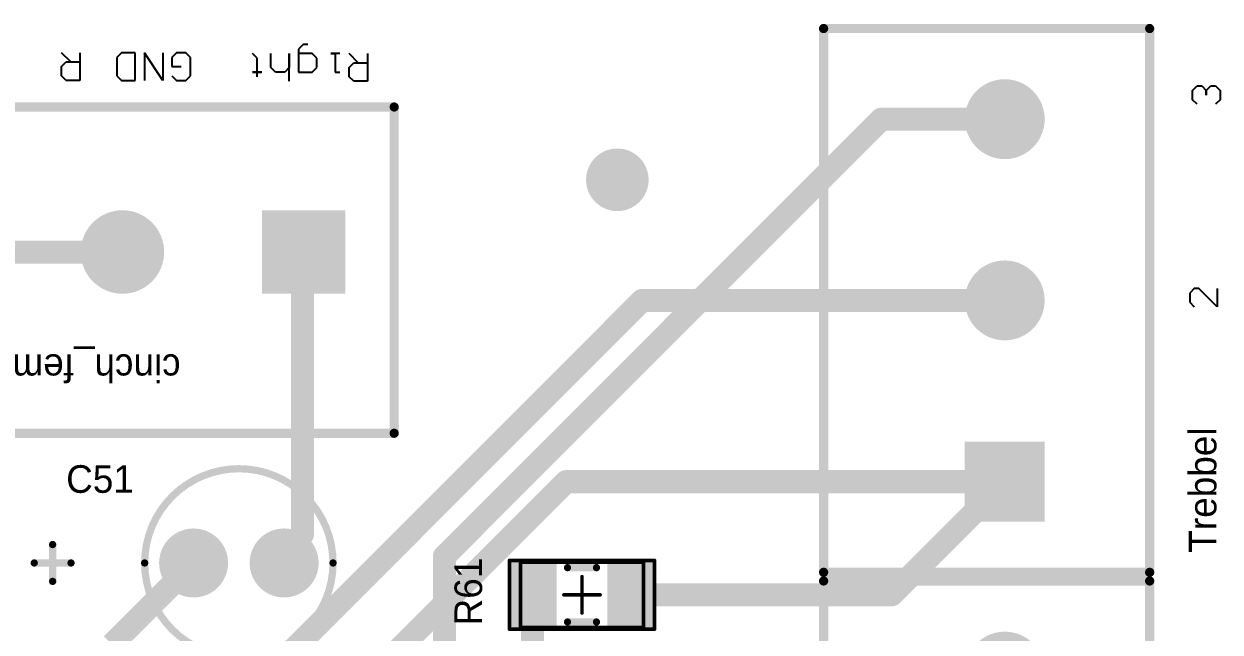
# Model space of a CAD drawing. Header units: millimetres. Extents: x 44 to 108.8, y 43.1 to 119.5.
# Drawn here: x 75.8 to 108.81, y 102.71 to 119.49 of the extents above; entities that cross this region are included whole.
import ezdxf

# ---------------------------------------------------------------- set-up
doc = ezdxf.new("R2010")
doc.units = ezdxf.units.MM
for name, color, linetype in [('BottomLayer', 5, 'Continuous'), ('BottomSolder', 6, 'Continuous'), ('Mechanical13', 56, 'Continuous'), ('Mechanical15', 56, 'Continuous'), ('MultiLayer', 9, 'Continuous'), ('TopLayer', 1, 'Continuous'), ('TopOverlay', 2, 'Continuous'), ('TopPaste', 8, 'Continuous'), ('TopSolder', 216, 'Continuous')]:
    doc.layers.add(name, color=color, linetype=linetype)

# ---------------------------------------------------------------- blocks, each defined once
blk = doc.blocks.new('_______3_6')
at = {"layer": 'BottomLayer', "const_width": 1}
for points in [[(4.5, 0, 1), (5.5, 0, 1)], [(9.5, 0, 1), (10.5, 0, 1)]]:
    blk.add_lwpolyline(points, format="xyb", close=True, dxfattribs=at)
at = {"layer": 'BottomLayer'}
blk.add_solid([(-1, -1), (1, -1), (-1, 1), (1, 1)], dxfattribs=at)
at = {"layer": 'BottomSolder', "const_width": 1.102}
for points in [[(4.449, 0, 1), (5.551, 0, 1)], [(9.449, 0, 1), (10.551, 0, 1)]]:
    blk.add_lwpolyline(points, format="xyb", close=True, dxfattribs=at)
at = {"layer": 'BottomSolder'}
blk.add_solid([(-1.102, -1.102), (1.102, -1.102), (-1.102, 1.102), (1.102, 1.102)], dxfattribs=at)
at = {"layer": 'MultiLayer', "const_width": 1}
for points in [[(4.5, 0, 1), (5.5, 0, 1)], [(9.5, 0, 1), (10.5, 0, 1)]]:
    blk.add_lwpolyline(points, format="xyb", close=True, dxfattribs=at)
at = {"layer": 'MultiLayer'}
blk.add_solid([(-1, -1), (1, -1), (-1, 1), (1, 1)], dxfattribs=at)
at = {"layer": 'TopLayer', "const_width": 1}
for points in [[(4.5, 0, 1), (5.5, 0, 1)], [(9.5, 0, 1), (10.5, 0, 1)]]:
    blk.add_lwpolyline(points, format="xyb", close=True, dxfattribs=at)
at = {"layer": 'TopLayer'}
blk.add_solid([(-1, -1), (1, -1), (-1, 1), (1, 1)], dxfattribs=at)
at = {"layer": 'TopOverlay', "const_width": 0.254}
for points in [[(-2.5, 5), (12.5, 5)], [(-2.5, 5), (-2.5, -4)], [(12.5, 5), (12.5, -4)], [(-2.5, -4), (12.5, -4)]]:
    blk.add_lwpolyline(points, dxfattribs=at)
at = {"layer": 'TopOverlay', "const_width": 0.127}
for points in [[(-2.564, 5, 1), (-2.437, 5, 1)], [(-2.564, 5, 1), (-2.437, 5, 1)], [(12.437, 5, 1), (12.564, 5, 1)], [(12.437, 5, 1), (12.564, 5, 1)], [(-2.564, -4, 1), (-2.437, -4, 1)], [(-2.564, -4, 1), (-2.437, -4, 1)], [(12.437, -4, 1), (12.564, -4, 1)], [(12.437, -4, 1), (12.564, -4, 1)]]:
    blk.add_lwpolyline(points, format="xyb", close=True, dxfattribs=at)
at = {"layer": 'TopSolder', "const_width": 1.102}
for points in [[(4.449, 0, 1), (5.551, 0, 1)], [(9.449, 0, 1), (10.551, 0, 1)]]:
    blk.add_lwpolyline(points, format="xyb", close=True, dxfattribs=at)
at = {"layer": 'TopSolder'}
blk.add_solid([(-1.102, -1.102), (1.102, -1.102), (-1.102, 1.102), (1.102, 1.102)], dxfattribs=at)
blk = doc.blocks.new('_______3_8')
at = {"layer": 'BottomLayer', "const_width": 1}
for points in [[(4.5, 0, 1), (5.5, 0, 1)], [(9.5, 0, 1), (10.5, 0, 1)]]:
    blk.add_lwpolyline(points, format="xyb", close=True, dxfattribs=at)
at = {"layer": 'BottomLayer'}
blk.add_solid([(-1, -1), (1, -1), (-1, 1), (1, 1)], dxfattribs=at)
at = {"layer": 'BottomSolder', "const_width": 1.102}
for points in [[(4.449, 0, 1), (5.551, 0, 1)], [(9.449, 0, 1), (10.551, 0, 1)]]:
    blk.add_lwpolyline(points, format="xyb", close=True, dxfattribs=at)
at = {"layer": 'BottomSolder'}
blk.add_solid([(-1.102, -1.102), (1.102, -1.102), (-1.102, 1.102), (1.102, 1.102)], dxfattribs=at)
at = {"layer": 'MultiLayer', "const_width": 1}
for points in [[(4.5, 0, 1), (5.5, 0, 1)], [(9.5, 0, 1), (10.5, 0, 1)]]:
    blk.add_lwpolyline(points, format="xyb", close=True, dxfattribs=at)
at = {"layer": 'MultiLayer'}
blk.add_solid([(-1, -1), (1, -1), (-1, 1), (1, 1)], dxfattribs=at)
at = {"layer": 'TopLayer', "const_width": 1}
for points in [[(4.5, 0, 1), (5.5, 0, 1)], [(9.5, 0, 1), (10.5, 0, 1)]]:
    blk.add_lwpolyline(points, format="xyb", close=True, dxfattribs=at)
at = {"layer": 'TopLayer'}
blk.add_solid([(-1, -1), (1, -1), (-1, 1), (1, 1)], dxfattribs=at)
at = {"layer": 'TopOverlay', "const_width": 0.254}
for points in [[(-2.5, 5), (12.5, 5)], [(-2.5, 5), (-2.5, -4)], [(12.5, 5), (12.5, -4)], [(-2.5, -4), (12.5, -4)]]:
    blk.add_lwpolyline(points, dxfattribs=at)
at = {"layer": 'TopOverlay', "const_width": 0.127}
for points in [[(-2.564, 5, 1), (-2.437, 5, 1)], [(-2.564, 5, 1), (-2.437, 5, 1)], [(12.437, 5, 1), (12.564, 5, 1)], [(12.437, 5, 1), (12.564, 5, 1)], [(-2.564, -4, 1), (-2.437, -4, 1)], [(-2.564, -4, 1), (-2.437, -4, 1)], [(12.437, -4, 1), (12.564, -4, 1)], [(12.437, -4, 1), (12.564, -4, 1)]]:
    blk.add_lwpolyline(points, format="xyb", close=True, dxfattribs=at)
at = {"layer": 'TopSolder', "const_width": 1.102}
for points in [[(4.449, 0, 1), (5.551, 0, 1)], [(9.449, 0, 1), (10.551, 0, 1)]]:
    blk.add_lwpolyline(points, format="xyb", close=True, dxfattribs=at)
at = {"layer": 'TopSolder'}
blk.add_solid([(-1.102, -1.102), (1.102, -1.102), (-1.102, 1.102), (1.102, 1.102)], dxfattribs=at)
blk = doc.blocks.new('C1206_37')
at = {"layer": 'Mechanical13', "const_width": 0.1}
for points in [[(-1.7, -0.9), (-1.7, 0.9)], [(-1.7, 0.9), (1.7, 0.9)], [(1.7, -0.9), (1.7, 0.9)], [(-1.7, -0.9), (1.7, -0.9)]]:
    blk.add_lwpolyline(points, dxfattribs=at)
at = {"layer": 'Mechanical13', "const_width": 0.05}
for points in [[(-1.725, 0.9, 1), (-1.675, 0.9, 1)], [(-1.725, 0.9, 1), (-1.675, 0.9, 1)], [(1.675, 0.9, 1), (1.725, 0.9, 1)], [(1.675, 0.9, 1), (1.725, 0.9, 1)], [(-1.725, -0.9, 1), (-1.675, -0.9, 1)], [(-1.725, -0.9, 1), (-1.675, -0.9, 1)], [(1.675, -0.9, 1), (1.725, -0.9, 1)], [(1.675, -0.9, 1), (1.725, -0.9, 1)]]:
    blk.add_lwpolyline(points, format="xyb", close=True, dxfattribs=at)
at = {"layer": 'Mechanical15', "const_width": 0.1}
for points in [[(-2, -0.95), (-2, 0.95)], [(-2, 0.95), (2, 0.95)], [(2, -0.95), (2, 0.95)], [(0, -0.5), (0, 0.5)], [(-0.5, 0), (0.5, 0)], [(-2, -0.95), (2, -0.95)]]:
    blk.add_lwpolyline(points, dxfattribs=at)
at = {"layer": 'Mechanical15', "const_width": 0.05}
for points in [[(-2.025, 0.95, 1), (-1.975, 0.95, 1)], [(-2.025, 0.95, 1), (-1.975, 0.95, 1)], [(1.975, 0.95, 1), (2.025, 0.95, 1)], [(1.975, 0.95, 1), (2.025, 0.95, 1)], [(-0.025, 0.5, 1), (0.025, 0.5, 1)], [(-0.525, 0, 1), (-0.475, 0, 1)], [(0.475, 0, 1), (0.525, 0, 1)], [(-0.025, -0.5, 1), (0.025, -0.5, 1)], [(-2.025, -0.95, 1), (-1.975, -0.95, 1)], [(-2.025, -0.95, 1), (-1.975, -0.95, 1)], [(1.975, -0.95, 1), (2.025, -0.95, 1)], [(1.975, -0.95, 1), (2.025, -0.95, 1)]]:
    blk.add_lwpolyline(points, format="xyb", close=True, dxfattribs=at)
at = {"layer": 'TopLayer'}
for points in [[(-0.8, -0.85), (-0.8, 0.85), (-1.9, -0.85), (-1.9, 0.85)], [(1.9, -0.85), (1.9, 0.85), (0.8, -0.85), (0.8, 0.85)]]:
    blk.add_solid(points, dxfattribs=at)
at = {"layer": 'TopOverlay', "const_width": 0.2}
for points in [[(-0.4, 0.75), (0.4, 0.75)], [(-0.4, -0.75), (0.4, -0.75)]]:
    blk.add_lwpolyline(points, dxfattribs=at)
at = {"layer": 'TopOverlay', "const_width": 0.1}
for points in [[(-0.45, 0.75, 1), (-0.35, 0.75, 1)], [(0.35, 0.75, 1), (0.45, 0.75, 1)], [(-0.45, -0.75, 1), (-0.35, -0.75, 1)], [(0.35, -0.75, 1), (0.45, -0.75, 1)]]:
    blk.add_lwpolyline(points, format="xyb", close=True, dxfattribs=at)
at = {"layer": 'TopPaste'}
for points in [[(-0.8, -0.85), (-0.8, 0.85), (-1.9, -0.85), (-1.9, 0.85)], [(1.9, -0.85), (1.9, 0.85), (0.8, -0.85), (0.8, 0.85)]]:
    blk.add_solid(points, dxfattribs=at)
at = {"layer": 'TopSolder'}
for points in [[(-0.698, -0.952), (-0.698, 0.952), (-2.002, -0.952), (-2.002, 0.952)], [(2.002, -0.952), (2.002, 0.952), (0.698, -0.952), (0.698, 0.952)]]:
    blk.add_solid(points, dxfattribs=at)
blk = doc.blocks.new('CAPACITOR_10UF_59')
at = {"layer": 'BottomLayer', "const_width": 0.85}
for points in [[(-0.425, 0, 1), (0.425, 0, 1)], [(2.075, 0, 1), (2.925, 0, 1)]]:
    blk.add_lwpolyline(points, format="xyb", close=True, dxfattribs=at)
at = {"layer": 'BottomSolder', "const_width": 0.952}
for points in [[(-0.476, 0, 1), (0.476, 0, 1)], [(2.024, 0, 1), (2.976, 0, 1)]]:
    blk.add_lwpolyline(points, format="xyb", close=True, dxfattribs=at)
at = {"layer": 'MultiLayer', "const_width": 0.85}
for points in [[(-0.425, 0, 1), (0.425, 0, 1)], [(2.075, 0, 1), (2.925, 0, 1)]]:
    blk.add_lwpolyline(points, format="xyb", close=True, dxfattribs=at)
at = {"layer": 'TopLayer', "const_width": 0.85}
for points in [[(-0.425, 0, 1), (0.425, 0, 1)], [(2.075, 0, 1), (2.925, 0, 1)]]:
    blk.add_lwpolyline(points, format="xyb", close=True, dxfattribs=at)
at = {"layer": 'TopOverlay'}
for points, const_width in [([(3.85, 0, 1), (-1.35, 0, 1)], 0.2), ([(6.34, 0.508, 1), (6.44, 0.508, 1)], 0.1), ([(-1.4, 0, 1), (-1.3, 0, 1)], 0.1), ([(3.8, 0, 1), (3.9, 0, 1)], 0.1), ([(5.832, 0, 1), (5.932, 0, 1)], 0.1), ([(6.848, 0, 1), (6.948, 0, 1)], 0.1), ([(6.34, -0.508, 1), (6.44, -0.508, 1)], 0.1)]:
    blk.add_lwpolyline(points, format="xyb", close=True, dxfattribs=dict(at, const_width=const_width))
at = {"layer": 'TopOverlay', "const_width": 0.2}
for points in [[(6.39, 0.508), (6.39, -0.508)], [(6.898, 0), (5.882, 0)]]:
    blk.add_lwpolyline(points, dxfattribs=at)
at = {"layer": 'TopSolder', "const_width": 0.952}
for points in [[(-0.476, 0, 1), (0.476, 0, 1)], [(2.024, 0, 1), (2.976, 0, 1)]]:
    blk.add_lwpolyline(points, format="xyb", close=True, dxfattribs=at)
blk = doc.blocks.new('HEADER_4_60')
at = {"layer": 'BottomLayer', "const_width": 1.05}
for points in [[(4.475, 0, 1), (5.525, 0, 1)], [(9.475, 0, 1), (10.525, 0, 1)], [(14.475, 0, 1), (15.525, 0, 1)]]:
    blk.add_lwpolyline(points, format="xyb", close=True, dxfattribs=at)
at = {"layer": 'BottomLayer'}
blk.add_solid([(-1.05, -1.05), (1.05, -1.05), (-1.05, 1.05), (1.05, 1.05)], dxfattribs=at)
at = {"layer": 'BottomSolder', "const_width": 1.152}
for points in [[(4.424, 0, 1), (5.576, 0, 1)], [(9.424, 0, 1), (10.576, 0, 1)], [(14.424, 0, 1), (15.576, 0, 1)]]:
    blk.add_lwpolyline(points, format="xyb", close=True, dxfattribs=at)
at = {"layer": 'BottomSolder'}
blk.add_solid([(-1.152, -1.152), (1.152, -1.152), (-1.152, 1.152), (1.152, 1.152)], dxfattribs=at)
at = {"layer": 'MultiLayer', "const_width": 1.05}
for points in [[(4.475, 0, 1), (5.525, 0, 1)], [(9.475, 0, 1), (10.525, 0, 1)], [(14.475, 0, 1), (15.525, 0, 1)]]:
    blk.add_lwpolyline(points, format="xyb", close=True, dxfattribs=at)
at = {"layer": 'MultiLayer'}
blk.add_solid([(-1.05, -1.05), (1.05, -1.05), (-1.05, 1.05), (1.05, 1.05)], dxfattribs=at)
at = {"layer": 'TopLayer', "const_width": 1.05}
for points in [[(4.475, 0, 1), (5.525, 0, 1)], [(9.475, 0, 1), (10.525, 0, 1)], [(14.475, 0, 1), (15.525, 0, 1)]]:
    blk.add_lwpolyline(points, format="xyb", close=True, dxfattribs=at)
at = {"layer": 'TopLayer'}
blk.add_solid([(-1.05, -1.05), (1.05, -1.05), (-1.05, 1.05), (1.05, 1.05)], dxfattribs=at)
at = {"layer": 'TopOverlay', "const_width": 0.254}
for points in [[(-2.5, 5), (-2.5, -4)], [(17.5, 5), (-2.5, 5)], [(17.5, 5), (17.5, -4)], [(17.5, -4), (-2.5, -4)]]:
    blk.add_lwpolyline(points, dxfattribs=at)
at = {"layer": 'TopOverlay', "const_width": 0.127}
for points in [[(-2.564, 5, 1), (-2.437, 5, 1)], [(-2.564, 5, 1), (-2.437, 5, 1)], [(17.437, 5, 1), (17.564, 5, 1)], [(17.437, 5, 1), (17.564, 5, 1)], [(-2.564, -4, 1), (-2.437, -4, 1)], [(-2.564, -4, 1), (-2.437, -4, 1)], [(17.437, -4, 1), (17.564, -4, 1)], [(17.437, -4, 1), (17.564, -4, 1)]]:
    blk.add_lwpolyline(points, format="xyb", close=True, dxfattribs=at)
at = {"layer": 'TopSolder', "const_width": 1.152}
for points in [[(4.424, 0, 1), (5.576, 0, 1)], [(9.424, 0, 1), (10.576, 0, 1)], [(14.424, 0, 1), (15.576, 0, 1)]]:
    blk.add_lwpolyline(points, format="xyb", close=True, dxfattribs=at)
at = {"layer": 'TopSolder'}
blk.add_solid([(-1.152, -1.152), (1.152, -1.152), (-1.152, 1.152), (1.152, 1.152)], dxfattribs=at)

msp = doc.modelspace()

# ---------------------------------------------------------------- linework, layer by layer
at = {"layer": 'BottomLayer', "const_width": 0.635}
for points in [[(87.401, 104.8), (99.463, 116.862)], [(99.463, 116.862), (102.87, 116.862)], [(73.516, 113.197), (78.516, 113.197)], [(87.401, 93.659), (87.401, 104.8)]]:
    msp.add_lwpolyline(points, dxfattribs=at)
at = {"layer": 'BottomLayer'}
for points, const_width in [([(99.304, 116.862, 1), (99.621, 116.862, 1)], 0.318), ([(99.304, 116.862, 1), (99.621, 116.862, 1)], 0.318), ([(102.711, 116.862, 1), (103.029, 116.862, 1)], 0.318), ([(91.796, 115.189, 1), (92.558, 115.189, 1)], 0.762), ([(78.358, 113.197, 1), (78.675, 113.197, 1)], 0.318), ([(87.243, 104.8, 1), (87.56, 104.8, 1)], 0.318), ([(87.243, 104.8, 1), (87.56, 104.8, 1)], 0.318)]:
    msp.add_lwpolyline(points, format="xyb", close=True, dxfattribs=dict(at, const_width=const_width))
at = {"layer": 'BottomSolder', "const_width": 0.864}
msp.add_lwpolyline([(91.745, 115.189, 1), (92.608, 115.189, 1)], format="xyb", close=True, dxfattribs=at)
at = {"layer": 'MultiLayer', "const_width": 0.762}
msp.add_lwpolyline([(91.796, 115.189, 1), (92.558, 115.189, 1)], format="xyb", close=True, dxfattribs=at)
at = {"layer": 'TopLayer'}
for points, const_width in [([(91.796, 115.189, 1), (92.558, 115.189, 1)], 0.762), ([(83.327, 113.197, 1), (83.645, 113.197, 1)], 0.318), ([(92.704, 111.862, 1), (93.021, 111.862, 1)], 0.318), ([(92.704, 111.862, 1), (93.021, 111.862, 1)], 0.318), ([(102.711, 111.862, 1), (103.029, 111.862, 1)], 0.318), ([(90.606, 106.862, 1), (90.924, 106.862, 1)], 0.318), ([(90.606, 106.862, 1), (90.924, 106.862, 1)], 0.318), ([(102.711, 106.862, 1), (103.029, 106.862, 1)], 0.318), ([(102.711, 106.862, 1), (103.029, 106.862, 1)], 0.318), ([(83.327, 105.414, 1), (83.645, 105.414, 1)], 0.318), ([(83.327, 105.414, 1), (83.645, 105.414, 1)], 0.318), ([(82.82, 104.907, 1), (83.137, 104.907, 1)], 0.318), ([(82.82, 104.907, 1), (83.137, 104.907, 1)], 0.318), ([(80.32, 104.619, 1), (80.637, 104.619, 1)], 0.318), ([(82.82, 104.619, 1), (83.137, 104.619, 1)], 0.318), ([(89.677, 103.712, 1), (89.995, 103.712, 1)], 0.318), ([(92.393, 103.74, 1), (92.71, 103.74, 1)], 0.318), ([(99.589, 103.74, 1), (99.907, 103.74, 1)], 0.318), ([(99.589, 103.74, 1), (99.907, 103.74, 1)], 0.318)]:
    msp.add_lwpolyline(points, format="xyb", close=True, dxfattribs=dict(at, const_width=const_width))
at = {"layer": 'TopLayer', "const_width": 0.635}
for points in [[(83.486, 105.414), (83.486, 113.197)], [(80.035, 99.035), (92.862, 111.862)], [(92.862, 111.862), (102.87, 111.862)], [(81.559, 97.656), (90.765, 106.862)], [(90.765, 106.862), (102.87, 106.862)], [(99.748, 103.74), (102.87, 106.862)], [(82.979, 104.907), (83.486, 105.414)], [(82.979, 104.619), (82.979, 104.907)], [(78.228, 102.369), (80.479, 104.619)], [(89.836, 100.283), (89.836, 103.712)], [(92.551, 103.74), (99.748, 103.74)]]:
    msp.add_lwpolyline(points, dxfattribs=at)
at = {"layer": 'TopOverlay'}
for p, q in [((83.503, 118.923), (83.376, 118.796)), ((83.63, 118.923), (83.503, 118.923)), ((77.089, 118.44), (76.836, 118.694)), ((77.343, 118.694), (77.343, 117.932)), ((78.486, 118.694), (78.359, 118.567)), ((78.359, 118.567), (78.359, 118.059)), ((78.867, 118.694), (78.486, 118.694)), ((78.867, 117.932), (78.867, 118.694)), ((79.629, 117.932), (79.121, 118.694)), ((79.121, 118.694), (79.121, 117.932)), ((79.629, 118.694), (79.629, 117.932)), ((80.01, 118.694), (79.883, 118.567)), ((79.883, 118.567), (79.883, 118.313)), ((80.263, 118.694), (80.01, 118.694)), ((80.39, 118.567), (80.263, 118.694)), ((80.39, 118.059), (80.39, 118.567)), ((82.233, 118.542), (82.106, 118.669)), ((82.233, 118.161), (82.233, 118.542)), ((82.614, 118.288), (82.614, 118.669)), ((83.122, 117.907), (83.122, 118.669)), ((83.122, 118.669), (83.122, 118.288)), ((83.376, 118.796), (83.376, 118.161)), ((83.756, 118.669), (83.376, 118.669)), ((83.883, 118.542), (83.756, 118.669)), ((83.883, 118.288), (83.883, 118.542)), ((84.518, 118.669), (84.264, 118.669)), ((84.264, 118.669), (84.391, 118.669)), ((84.391, 118.669), (84.391, 118.161)), ((85.026, 118.415), (84.772, 118.669)), ((85.28, 118.669), (85.28, 117.907)), ((76.836, 118.313), (76.963, 118.44)), ((76.836, 118.059), (76.836, 118.313)), ((76.963, 118.44), (77.343, 118.44)), ((79.883, 118.313), (80.137, 118.313)), ((82.741, 118.161), (82.614, 118.288)), ((83.122, 118.288), (82.995, 118.161)), ((83.756, 118.161), (83.883, 118.288)), ((84.772, 118.288), (84.899, 118.415)), ((84.772, 118.034), (84.772, 118.288)), ((84.899, 118.415), (85.28, 118.415)), ((76.963, 117.932), (76.836, 118.059)), ((77.343, 117.932), (76.963, 117.932)), ((78.359, 118.059), (78.486, 117.932)), ((78.486, 117.932), (78.867, 117.932)), ((79.883, 118.059), (80.01, 117.932)), ((80.01, 117.932), (80.263, 117.932)), ((80.263, 117.932), (80.39, 118.059)), ((82.36, 118.161), (82.106, 118.161)), ((82.106, 118.161), (82.233, 118.161)), ((82.233, 118.034), (82.233, 118.161)), ((82.233, 118.161), (82.36, 118.161)), ((82.995, 118.161), (82.741, 118.161)), ((83.376, 118.161), (83.756, 118.161)), ((84.391, 118.161), (84.518, 118.161)), ((84.899, 117.907), (84.772, 118.034)), ((85.28, 117.907), (84.899, 117.907)), ((108.052, 117.653), (108.179, 117.78)), ((108.052, 117.399), (108.052, 117.653)), ((108.179, 117.78), (108.306, 117.78)), ((108.306, 117.78), (108.433, 117.653)), ((108.433, 117.653), (108.56, 117.78)), ((108.433, 117.653), (108.433, 117.526)), ((108.433, 117.526), (108.433, 117.653)), ((108.56, 117.78), (108.687, 117.78)), ((108.687, 117.78), (108.814, 117.653)), ((108.814, 117.653), (108.814, 117.399)), ((108.179, 117.272), (108.052, 117.399)), ((108.814, 117.399), (108.687, 117.272)), ((108.103, 112.192), (107.976, 112.065)), ((107.976, 112.065), (107.976, 111.811)), ((108.23, 112.192), (108.103, 112.192)), ((108.737, 111.684), (108.23, 112.192)), ((108.737, 112.192), (108.737, 111.684)), ((107.976, 111.811), (108.103, 111.684))]:
    msp.add_line(p, q, dxfattribs=at)
at = {"layer": 'TopSolder', "const_width": 0.864}
msp.add_lwpolyline([(91.745, 115.189, 1), (92.608, 115.189, 1)], format="xyb", close=True, dxfattribs=at)

# ---------------------------------------------------------------- block references
for name, p, rotation in [('_______3_8', (102.87, 106.862), 90), ('HEADER_4_60', (83.516, 113.197), 180), ('CAPACITOR_10UF_59', (82.979, 104.619), 180), ('C1206_37', (91.201, 103.74), 360), ('_______3_6', (102.87, 91.622), 90)]:
    msp.add_blockref(name, p, dxfattribs=dict(rotation=rotation))

# ---------------------------------------------------------------- texts
at = {"layer": 'TopOverlay'}
for s, rotation, p in [('cinch_female', 180, (80.123, 110.376)), ('Trebbel', 90, (108.712, 104.903)), ('R61', 90, (88.443, 102.896))]:
    msp.add_text(s, height=0.762, rotation=rotation, dxfattribs=at).set_placement(p)
msp.add_text('C51', height=0.762, dxfattribs=at).set_placement((76.962, 106.554))

doc.saveas('drawing.dxf')
